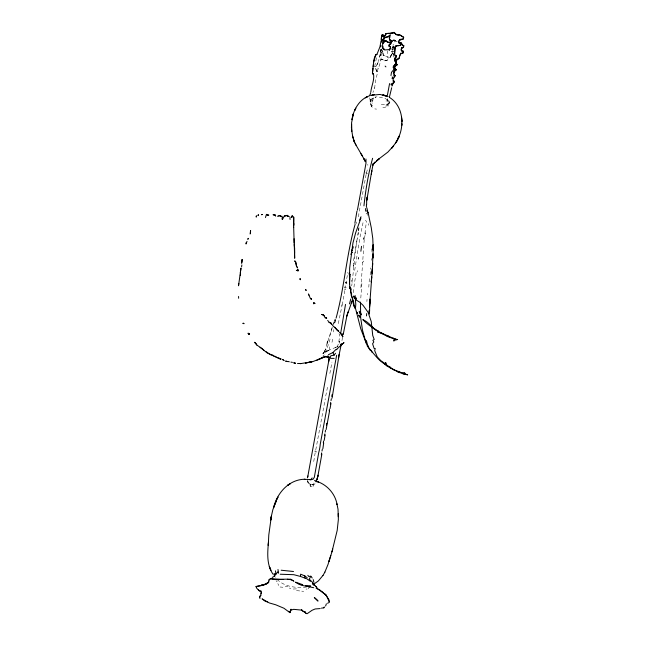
<?xml version="1.0" encoding="UTF-8"?>
<svg xmlns="http://www.w3.org/2000/svg" width="646" height="646" viewBox="0 0 646 646"><rect width="100%" height="100%" fill="white"/><g stroke="black" fill="none" stroke-linecap="round" stroke-linejoin="round"><path stroke-width="0.48" stroke-dasharray="3.23 2.42" d="M384.984 55.257L383.175 55.629L382.707 50.243M373.226 97.804L372.669 101.551L371.87 101.6L372.128 103.449M369.383 278.668L368.793 287.204M382.674 53.965L382.812 48.789M395.933 41.594L395.562 40.617L394.561 40.617L397.411 41.82M307.31 480.293L307.867 482.368L309.797 484.08L310.322 486.373L313.52 486.293L313.94 482.966M358.659 216.814L358.91 213.051M367.542 294.81L367.582 293.357M357.173 238.778C354.46 254.443 353.774 270.117 351.723 285.879M308.562 481.52L308.497 483.135L310.411 484.274L313.56 484.775L315.167 483.725L316.136 481.916M329.331 349.397L329.428 346.862M310.322 486.373L310.411 484.274L309.797 484.08L313.084 484.492L309.676 484.734M376.408 71.068L375.827 68.516L374.68 68.016L375.899 68.823L376.408 71.068L377.321 71.69L377.377 73.418L375.399 81.138L374.777 87.137L372.944 92.564M370.198 274.873L370.538 267.88M337.155 347.185L338.585 343.365L339.723 335.573L339.853 334.563L338.924 333.732M393.002 40.884L393.252 39.939L392.663 40.674L392.703 42.273C391.977 39.454 395.909 39.035 394.125 42.079L394.399 39.85L394.399 40.771M358.683 230.711L359.055 226.48M361.881 283.521L360.662 299.905M366.88 301.52L367.041 299.316M379.678 57.244L381.197 49.564M371.87 101.6L372.185 97.021M380.841 49.112L381.083 54.086L380.72 55.37L379.67 55.742L378.879 59.925M380.882 49.403L380.655 51.914L381.245 52.576M358.643 230.654L358.829 228.547L357.222 239.093M388.052 106.194L388.189 104.741M393.543 54.014L393.139 57.018M354.686 270.416L357.981 249.437A44.937 10.449 88.6 0 1 359.071 243.364L359.41 241.168A46.52 33.899 -14.3 0 1 360.484 235.168L363.189 221.933L364.384 222.046M329.864 373.436L331.987 362.107M364.223 239.432L360.743 290.135M393.059 45.551L393.228 44.162M364.352 238.608L365.087 235.031M357.941 235.112L358.288 232.915M381.124 52.06L379.67 55.742M342.509 337.438L341.831 341.322M383.175 55.629L383.643 52.964M338.294 323.614L341.879 306.317L341.564 304.928L343.171 305.501L341.564 304.928M342.291 304.912L344.641 291.814L344.455 289.174L345.15 288.205L344.689 287.066L345.4 286.84L346.006 283.497L346.902 283.085L346.127 282.019L347.895 272.354M315.183 452.733L313.544 462.657M315.571 450.956L314.667 451.158L316.645 452.006L315.571 450.956L325.301 398.695M359.402 211.161L359.765 209.175A45.349 32.155 -14.2 0 1 360.807 203.474L366.201 174.016L365.741 172.902L366.573 172.765L367.719 167.774M325.737 395.982L327.748 385.912M356.035 223.904L356.39 221.982M376.505 57.76L374.825 65.634M364.95 233.618L366.387 221.481L365.491 220.213M382.852 107.293L385.355 107.212L386.793 106.194L388.044 103.748L387.802 104.854L388.125 102.924L387.358 99.605L387.802 97.384M329.565 336.849L332.254 327.651M326.779 344.286L328.039 339.877L327.062 342.881L327.247 342.081M357.133 272.006L357.424 270.65M333.255 331.971L333.796 329.621M390.612 55.273L390.354 57.397L388.343 58.164L386.954 60.619L383.571 60.869L382.933 59.505L380.882 59.763L380.131 61.225M385.775 56.783L387.915 56.743L386.954 60.619L383.571 60.869M331.979 342.332L333.158 337.414M378.467 61.394L378.895 59.836M332.294 327.078L325.213 350.092L323.751 352.7L325.649 349.09M371.66 106.808L370.271 102.561L370.465 100.203L370.085 101.228L371.45 98.854L370.529 99.67L370.206 103.134L371.66 106.808L373.501 107.47M356.947 240.885L353.402 261.63L353.491 263.673L354.25 263.988M330.066 339.085L325.398 353.782L322.895 356.221M390.354 57.397L391.274 54.918L392.8 53.287L391.274 54.918M339.53 341.185L339.118 342.558L339.562 341.29L338.859 341.282M377.321 71.69L377.062 71.189C380.421 64.366 381.81 56.557 381.875 48.918L381.083 50.921M388.044 103.748L387.6 104.612L385.953 105.136L389.538 102.997L389.683 100.235M390.83 56.452L392.138 53.675L391.694 52.237M386.793 106.194L387.6 104.612M308.182 588.772L309.458 586.875L308.182 588.772L306.034 589.152M376.287 66.142L378.338 61.402L377.337 64.422L376.23 65.94L374.607 66.675L376.23 65.94M324.599 351.505L322.911 353.62L325.035 351.917L322.919 353.322L329.5 350.116L325.245 351.682L336.025 347.298M362.632 262.438L363.771 261.057M391.783 42.055L392.663 40.674M389.538 102.997L387.107 104.838L381.083 104.563M366.201 174.016L367.356 173.346L365.741 172.902M346.006 283.497L345.497 282.383L346.127 282.019M338.205 346.175L334.458 348.024M370.529 99.67L375.827 97.029L374.971 97.28L377.353 96.706L385.258 98.418L387.721 100.356L388.714 102.003L387.358 99.605M374.074 88.26L374.841 87.913M392.138 53.675L393.277 53.295M388.504 102.536L389.909 102.133M385.977 101.026L388.464 100.55M285.217 586.794L287.858 586.293M385.282 60.603L386.922 60.328M306.584 587.02C295.707 588.458 282.528 586.56 275.39 577.476M393.043 40.165L394.577 40.044M296.441 588.861L292.743 589.063L289.279 588.046M380.946 59.884L382.933 59.505M390.547 49.048L392.437 49.031M280.057 587.012L282.891 587.238M301.747 591.155L303.701 591.365M296.498 590.597L299.792 590.953M374.801 108.899L376.529 109.117M395.941 41.344L397.258 41.732M344.689 287.066L346.24 287.535M376.384 70.963L377.062 71.189M344.455 289.174L345.836 289.779M394.714 40.432L395.562 40.617M345.497 282.383L346.902 283.085M366.072 213.188L367.081 213.818L367.34 215.336M377.749 68.096L378.403 68.605M372.556 105.839L370.731 104.071L369.698 97.619M276.117 580.786L277.166 581.828M371.838 100.3L372.669 101.551M392.397 52.189L393.729 54.635M380.397 54.748L380.72 55.37M277.845 583.613L278.765 585.502M312.85 484.815L313.52 486.293M393.834 54.692L394.415 56.057M339.861 342.978L340.046 343.502M351.44 280.033L352.135 282.407M387.915 56.743L388.343 58.164M368.163 223.629L368.608 225.268M307.593 480.931L307.867 482.368M371.797 248.871L372.064 252.481M367.744 164.318L367.881 165.319M356.059 272.701L355.744 275.947A208.876 154.733 -4.9 0 0 353.814 288.592L353.459 295.4M387.253 50.905L387.527 53.699M371.345 258.602L371.353 260.306M392.51 49.839L392.098 48.507L392.526 49.903M353.507 266.467L353.209 264.699L353.507 266.467"/><path stroke-width="0.97" d="M349.236 273.775L350.011 274.405L349.526 283.804L349.656 268.009L352.926 243.098L355.607 232.964L360.904 218.162M293.672 227.19L294.156 242.993M294.164 244.576L294.649 248.242M294.083 238.737L294.681 258.247L294.6 253.289M294.729 253.167L294.616 248.379M366.403 207.14L366.444 204.701M350.802 290.078L350.778 292.904L350.576 287.761L349.785 287.115L349.623 283.303M351.602 293.518L351.561 296.635L352.813 298.92L346.894 315.902L343.236 334.353M389.045 46.027L390.345 46.407L390.555 47.344L389.045 46.027L389.336 44.227L390.741 43.532L391.137 41.812L391.137 40.399L389.926 40.084L389.417 38.922L389.829 36.459L389.417 38.922M394.69 67.152L394.706 66.037M369.512 312.341L369.94 299.09L369.73 303.265M403.734 45.608L402.401 45.22L401.715 43.758L402.353 45.01L403.734 45.608L403.508 47.433L402.038 48.07L401.352 49.597L401.529 51.026L403.233 51.292L403.306 52.383L402.878 53.15L400.859 53.723L399.777 55.298L399.325 58.172L397.096 59.674L396.151 61.176L396.216 64.229L397.161 64.753L395.594 62.396L396.095 60.781L397.015 59.174L398.703 58.834L400.73 53.287L402.878 53.15M350.923 292.372L351.295 295.747L352.046 296.667L354.864 308.295L355.494 308.215L355.801 304.185L355.276 298.484L353.79 297.128L355.227 295.618L355.203 297.653L356.56 298.121L356.237 300.043L359.701 302.175L363.052 305.308L368.131 312.398L371.256 321.571L372.734 335.524L374.212 339.473L372.895 340.289L373.824 341.936L372.58 343.737L374.123 348.485L375.237 348.469L374.672 350.568L377.232 356.867L380.817 360.654L385.646 364.029L385.638 362.479L387.358 366.258L394.44 369.988L407.65 374.898L398.929 372.411L389.312 367.348M381.148 39.786L381.681 36.047L382.69 34.48L382.739 36.588M394.779 68.088L394.859 64.665M381.285 38.259L382.198 34.626M260.814 593.359L261.533 592.067L260.5 595.798L259.49 596.694L259.975 598.559M366.67 200.946L366.637 204.645M381.398 40.052L381.625 38.219M372.112 272.483L372.371 268.599L369.544 307.068L369.867 301.48M360.492 302.102L360.654 317.477L362.422 329.872L366.112 343.228L369.892 349.438C374.874 354.719 379.477 361.849 386.453 364.885L384.41 363.997L387.358 366.258M369.464 314.013L369.569 310.023M310.435 581.368L306.923 578.848L300.511 576.458L300.6 574.173L304.847 575.925L307.173 577.694M390.095 33.39L394.044 32.373L396.216 34.408L399.817 34.932L403.629 37.274L403.395 38.889L399.931 39.406L398.671 41.215L399.026 42.854C403.435 44.356 398.937 46.464 396.281 45.535L395.102 47.336L394.569 53.489L394.972 55.104L396.248 55.734L394.528 60.74L395.069 60.667L395.812 62.928L393.979 66.845L394.423 70.277L393.374 73.176L393.721 71.924M372.056 273.928L372.694 263.463L372.379 267.056M336.647 355.268L320.255 444.206A56.832 46.197 -29.4 0 1 318.744 452.531L314.319 477.346L313.019 479.308L309.991 479.703M363.948 205.88C365.668 189.892 368.26 173.726 372.621 158.294M403.71 45.511L403.508 47.433M256.325 215.909L256.236 217.096L256.373 216.014M269.011 580.068L270.246 578.937L269.043 579.68L268.607 582.611L266.314 584.024L263.366 585.236L256.034 586.528L256.817 588.409L259.401 590.937L260.774 591.211L261.517 592.737M242.193 259.547L241.669 263.237L242.226 259.417L241.943 260.782M366.508 315.918L366.694 313.544M394.625 53.893L395.102 47.336L396.281 45.535M293.68 227.432L293.744 217.048M351.254 289.319L349.583 288.52L349.752 286.412M293.68 223.145L293.728 217.411L292.8 217.048C292.832 215.328 291.136 216.305 291.128 217.444M373.533 63.017L372.411 73.289L373.404 73.507C374.785 79.902 371.385 85.926 370.812 92.023M293.857 225.284L294.003 223.661M390.345 46.407L390.434 47.998L389.635 49.572L384.556 49.968L383.999 48.838L382.513 48.345L382.707 42.378L384.701 37.856L388.278 36.798L390.37 34.876L388.23 36.588L384.322 37.355L383.013 39.794L382.093 39.947L381.754 42.24M332.076 398.146L338.803 356.834M393.188 82.979L393.519 80.411C395.958 82.171 391.508 83.778 391.985 86.096M389.07 46.132L389.352 44.332L390.685 44.049L390.741 43.532M358.385 258.957L358.522 257.592M371.337 174.283L371.789 170.722L366.758 200.656L367.227 197.022L367.025 198.976M250.462 233.319L250.583 230.533L250.107 234.014M372.395 266.846L373.226 249.897L372.79 238.527L371.28 227.707L368.446 214.27L366.952 210.669L368.075 213.067L366.88 207.859M238.818 283.449L238.527 285.774L240.99 268.082L240.328 272.628M373.154 66.57C373.961 62.347 373.291 56.226 377.224 53.683L379.969 46.746L381.035 40.916M373.759 61.669L375.859 54.587L377.167 54.53M274.72 576.434L275.212 573.462M323.686 442.954L322.895 448.647M389.578 83.592L387.325 95.592M361.526 246.344L360.872 251.254M403.629 37.274L403.411 38.994L400.027 40.012L398.679 41.401L399.091 43.169L400.835 43.726L400.577 45.252L400.843 44.663M405.389 374.486L402.878 373.889M369.641 95.769L370.659 92.854M363.536 239.173L363.698 237.962M241.588 266.846L241.854 264.933M393.947 67.402L394.125 66.126L395.11 69.413M393.519 80.411L393.382 81.388C391.419 78.449 397.007 76.325 394.27 74.589L394.133 76.777M240.312 275.559L240.57 273.831M390.959 75.542L391.492 72.304L394.092 69.259L394.278 68.193L393.123 67.539L393.414 66.142L394.367 65.674M394.528 60.74L394.593 58.237L395.812 57.946L396.208 56.67M394.383 65.585L395.95 63.55L395.069 60.667L395.602 57.502M325.116 434.944L324.195 440.419M319.528 589.741L326.238 595.249L317.42 588.546M354.379 298.363L354.743 297.055M373.404 73.507L373.226 74.565L372.435 73.394L373.008 68.25M391.702 87.727L389.401 97.102M396.127 69.825L394.835 68.363L394.989 70.616L393.995 74.088L394.367 75.445L395.4 75.776L394.068 75.743M392.162 76.906L393.034 78.118L391.96 78.271M371.523 172.409L373.21 163.559L372.807 165.255L375.003 162.089L373.299 164.036L379.242 158.811L376.4 160.83L387.858 152.101L393.648 145.77L391.549 148.346L392.606 147.078M323.299 442.825L323.614 441.073M324.575 435.695L324.898 433.862M325.221 432.085L325.527 430.357M326.472 425.06L326.803 423.251M321.337 454.76L321.676 452.886M321.999 451.061L322.314 449.293M329.177 410.913L329.476 409.233M330.397 404.081L330.712 402.321M331.027 400.568L331.333 398.816M331.778 396.345L332.084 394.609M342.679 335.056L342.961 333.465M326.133 429.55L329.557 410.985M321.878 454.025L317.8 476.57L316.136 481.916M330.049 408.563L330.97 403.411M340.668 333.328L345.513 304.419M288.73 611.221L290.224 612.465L291.015 609.178L289.828 612.626L283.949 608.249L275.689 604.769L269.342 602.96L262.058 598.858L265.458 601.434L267.638 601.902M339.118 354.452L338.48 357.981L341.209 344.52M307.666 477.281L328.717 361.114L330.897 355.728L334.168 355.122L335.54 353.273M356.972 211.064L354.856 223.274M357.432 210.103L366.007 163.147L365.967 159.053M330.687 322.935L329.064 322.451L330.687 322.935L331.503 324.429M380.777 46.924L381.035 45.567M326.472 318.034L324.841 317.59L326.723 318.244L326.496 317.889M323.347 315.022L321.676 314.465L323.347 315.022L324.728 316.621L323.404 314.739M375.673 55.346L375.835 54.482M259.53 596.508L259.716 597.356L259.53 596.508L260.984 595.265M260.774 591.211L260.887 590.654M346.716 316.403L347.911 312.05L348.638 312.075M359.499 220.439L361.009 216.757M265.474 217.557L266.402 214.504L266.919 214.375L266.402 214.504M332.771 549.06L331.947 551.886L337.18 530.463L338.351 519.642L338.229 513.635M258.295 214.714L258.045 215.675L258.335 214.827M350.77 299.009L349.478 303.903M307.407 477.854L307.908 475.973M390.685 44.049L391.21 42.127M336.106 318.09C344.496 287.333 346.369 255.073 355.098 224.364M332.109 551.329L327.958 564.62L324.801 572.283M393.899 66.853L394.125 66.126M326.375 603.8L325.624 606.013M352.74 248.605L353.338 246.756M392.413 85.014L392.962 83.366M333.457 324.155L334.16 322.079M329.395 559.702L330.825 555.592M334.733 322.596L335.508 320.456M291.338 217.322L291.758 216.2L292.501 216.176L291.919 216.192M403.346 47.15L401.796 47.562L401.166 49.217L401.271 50.606L403.233 51.292M378.992 332.125C372.871 328.854 369.213 322.104 362.81 319.617C367.316 324.405 372.904 327.998 378.645 331.301L377.797 331.172L377.442 332.076L383.135 333.756L396.676 339.836L387.931 336.671L380.874 333.078M402.7 52.948L403.056 51.099M383.966 42.402C383.813 40.318 387.132 40.553 387.471 42.248L389.998 42.394L387.317 42.151L386.865 41.207L384.443 41.215L385.476 41.053M334.685 320.707L335.258 319.31M290.014 612.642L290.345 611.819M392.397 147.336L396.434 141.781L399.042 136.354L397.912 138.858C404.848 125.486 403.193 105.92 389.538 97.449M397.661 139.649L399.042 136.354M397.912 138.858L399.107 136.29M383.191 43.597L384.435 41.029M327.788 603.574L328.321 602.46M386.187 33.503L384.483 36.305L383.223 36.911L384.717 35.918L386.187 33.503L392.259 33.099M394.189 82.082L394.367 81.323M390.434 47.998L389.263 50.218L389.635 49.572M288.124 216.039L287.317 215.32L284.369 215.99L282.488 219.357L282.1 216.281L280.76 216.426L280.404 215.578L277.4 216.24M313.205 584.573L318.397 580.907L322.984 575.416M312.228 578.025L310.879 576.232L309.232 579.155L312.293 582.062L313.31 585.001M351.158 302.942L352.441 300.705L353.225 300.689M322.887 575.586L324.898 572.122M385.775 34.359L386.211 33.608L389.239 33.374M246.998 241.354L246.045 244.002L245.989 242.799M321.409 608.12L323.824 607.854L324.405 606.965M395.11 47.521L396.224 45.866L400.73 45.349M394.819 66.829L396.071 65.125L397.161 64.753L396.264 63.994M393.123 78.344L393.034 78.118M351.23 254.597L351.23 253.45M305.267 612.481L303.111 611.399L301.399 609.606L302.909 611.124L304.904 611.738L306.075 613.45L307.149 613.7L312.091 610.268L315.143 608.976L320.238 608.564M310.831 479.631L312.147 477.927M394.892 66.643L397.161 64.753M283.651 579.454L270.577 578.663C277.99 581.36 286.889 577.039 293.526 580.794M393.196 46.512L392.429 47.416L394.238 47.166L393.584 46.48M351.254 253.329L352.03 252.457L351.4 251.972M393.527 32.413L392.736 33.293L394.044 32.373L396.281 34.722L399.817 34.932L403.653 37.371M342.235 343.866L340.442 345.473L344.003 342.622L336.243 349.688M350.011 274.405L349.3 275.156L349.333 272.919L349.777 276.561M340.539 345.101L341.758 343.817M351.069 254.581L351.634 254.072M391.565 51.745L392.639 51.026L393.309 51.632M328.402 354.719L332.884 352.555L335.702 349.712L336.841 349.429M266.314 584.024L267.945 582.668M393.002 49.241L393.656 48.708M267.073 583.128L268.752 581.852M396.232 69.711L394.989 70.616L396.273 69.728L394.908 69.679M371.725 351.254L371.385 351.497L372.387 352.409M351.44 252.877L352.03 252.457M272.192 577.484L273.718 576.563M294.947 363.205L293.995 362.664L295.448 363.222L293.688 362.963M323.678 356.915L316.911 360.226M324.68 356.858L318.107 359.725M264.9 584.041L266.653 583.281M369.036 95.963C360.743 98.886 355.26 106.897 352.966 115.085L353.322 113.858L351.602 122.692L351.852 131.437M402.345 373.291L404.622 372.508L404.808 373.929M351.739 250.68L352.393 250.462L351.804 249.744M248.645 333.95L249.598 333.837L248.645 333.95L248.129 333.239L249.057 334.224M290.845 610.107L293.704 609.34L301.448 610.099M280.299 358.958L281.091 358.877L277.546 357.577M284.248 216.111L287.486 215.546L287.882 216.281L289.311 216.499M370.634 95.342L380.074 94.445L388.189 96.714M395.812 57.946L394.593 58.237L394.892 58.956M372.605 95.051L371.951 95.196L374.317 94.655M389.829 42.2L391.315 41.861M278.676 215.966L280.404 215.578L280.994 216.192M382.109 34.924L382.852 34.755L383.522 36.047L382.69 34.48M393.374 82.018L394.1 81.856M260.669 585.607L256.034 586.528L256.252 586.939M349.583 288.52L350.915 288.237M287.365 579.309L288.164 579.147M350.576 287.761L349.906 287.89L349.785 287.115M305.372 585.769L310.734 586.108C305.429 586.778 299.801 585.203 295.416 582.183M305.017 479.235C289.02 479.34 277.134 492.882 273.581 507.627L276.456 500.424L272.854 509.646L271.134 517.196L270.722 520.135L271.368 516.307L268.793 534.961L268.26 545.482L268.502 541.889C267.509 552.653 266.467 564.733 272.943 574.116M383.385 49.419L384.209 49.33M310.879 576.232L308.699 576.466L307.851 575.303M300.156 363.69L312.551 361.72L324.098 357.165L327.546 356.875M267.097 215.215L268.817 215.078L267.323 214.981M371.143 350.261L370.271 350.318L367.146 345.691L368.042 346.474M301.084 363.545L297.499 363.504M280.202 574.229L293.825 574.698L300.511 576.458M304.274 479.259L311.324 479.744M275.341 215.191L273.032 214.738L275.139 215.086L275.64 215.925L275.139 215.086M325.907 356.439L325.124 356.43L329.775 357.456L327.837 355.825M330.8 358.36L334.176 358.385M293.518 571.5L281.163 570.224M390.838 84.691L391.791 84.739L391.234 83.423M263.366 585.236L261.299 585.042L264.271 584.606M397.048 34.803L398.574 34.981M398.719 42.693L401.594 43.032L398.655 42.507M273.266 355.34L270.585 354.759L266.233 351.763M307.197 586.374L313.706 587.715M385.63 41.142L387.002 41.384M290.926 362.107L292.46 362.382M285.734 361.203L287.696 361.607L285.766 361.066M397.629 371.773L399.817 372.225M287.632 361.429L289.335 361.8M298.024 270.714L296.336 270.335L298.064 270.827L297.733 269.148L298.064 270.827M386.413 335.678L388.706 336.211L389.288 336.905M352.199 301.698L353.846 302.094M389.958 40.109L391.21 40.714L389.958 40.109L389.288 37.985M289.804 579.05L291.168 579.397M395.077 55.709L396.248 55.734M314.481 480.535L318.454 482.053L315.967 480.931M273.993 355.946L267.347 353.039L259.991 347.249M377.797 331.172L383.135 333.756M283.352 359.814L282.197 359.402L284.264 360.638M298.953 583.362L302.716 584.687L299.453 584.525L298.953 583.362L295.925 582.256M392.461 369.262L394.44 369.988M327.361 356.867L328.556 357.327L328.782 361.477M375.625 329.945L373.057 328.184M317.412 481.585C327.441 485.073 335.25 493.964 337.067 504.478L336.921 503.864L338.019 509.201L338.278 516.719M273.096 355.793L280.445 359.176M319.504 589.935L316.136 588.288M386.938 365.483L389.909 366.783L391.153 368.163M256.858 345.061L255.162 342.622L256.858 345.061L262.357 348.783M274.913 356.204L276.763 357.327M291.088 579.502L293.954 581.311M382.093 39.947L383.199 40.633L383.013 39.794M294.616 261.226L295.666 261.905L296.514 266.322L297.54 267.597L296.603 266.548L295.666 261.905L294.851 260.742M334.717 327.142L337.478 330.736L338.851 331.285L333.247 326.157L330.72 322.798M353.766 303.45L353.176 303.039L354.186 306.584L354.307 305.954L355.494 308.215M317.057 587.674L312.486 583.152M315.458 586.213L316.419 587.085M353.507 296.239L354.565 297.281M327.643 320.497L329 321.845M262.865 349.284L263.875 350.293M313.673 584.468L314.715 585.51L312.381 583.08M254.379 342.251L255.824 343.704M385.137 66.094L385.912 66.885M394.343 59.908L395.069 60.667M326.488 595.62L329.436 602.242L328.854 599.512L325.229 594.142M248.129 333.239L248.855 334.055M365.822 342.049L360.783 328.846L354.953 306.309M275.035 574.932L274.033 573.737L274.429 576.329M393.414 66.142L393.979 66.845M384.322 37.355L384.701 37.856M258.343 589.532L259.401 590.937M287.486 215.546L287.882 216.281M306.075 613.45L304.904 611.738M393.301 338.06L393.584 338.48M360.848 153.578L362.204 155.751L355.042 143.444M365.24 161.12L363.755 158.569L365.571 161.67L361.695 154.927M364.699 160.232L365.571 161.67M292.46 216.063L292.88 216.806M356.059 145.253L353.701 139.98L354.234 141.337M309.046 295.182L308.4 293.97L310.637 299.025M332.884 352.555L334.168 355.122M401.796 47.562L402.038 48.07M343.01 336.558L339.796 332.302L342.114 335.339L342.598 336.978M354.25 141.377L352.789 137.017L351.602 129.555M313.221 579.591L313.924 582.474M394.278 68.193L394.512 68.791M322.685 592.075L322.863 592.56M395.594 62.396L396.216 64.229M353.233 137.905L353.491 138.664L352.692 136.153M353.701 139.98L354.46 142.37M400.73 53.287L400.859 53.723M238.64 298.274L238.568 296.466M399.931 39.406L400.027 40.012M277.982 569.489L278.555 573.115L277.627 571.888L276.036 574.447L275.462 570.83M397.015 59.174L397.096 59.674M389.215 36.087L389.401 37.605M366.395 340.466L367.913 346.571L367.849 345.683M394.27 74.589L394.367 75.445M289.876 217.605L290.078 219.454M369.415 313.496L369.149 310.613L369.286 312.333M382.989 46.577L383.102 47.99M304.847 575.925L304.993 578.033M365.571 208.569L365.652 211.137M323.791 607.313L323.824 607.854M365.353 233.028L365.394 233.989M282.205 218.114L282.213 219.583M372.992 254.015L372.992 257.883L372.992 254.015M373.113 244.955L373.073 250.172L373.113 244.955M401.836 120.261L401.804 121.876L401.505 116.861L401.788 120.253M371.515 278.919L371.272 282.027L371.676 276.884L371.515 278.919M351.489 126.115L351.44 127.94L351.545 124.315L351.464 126.043M401.812 123.871L401.675 125.599L401.812 123.871M352.482 116.991L352.03 119.704L352.837 115.263L352.482 116.991M317.985 475.27L317.105 479.485L317.985 475.27M314.82 303.321L313.673 303.701L314.82 303.321L313.601 302.845L314.82 303.321M329.67 559.024L329.04 561.398L329.67 559.024M248.282 238.382L247.894 239.181L248.282 238.382M355.106 109.57L354.694 110.458L355.817 108.148L355.106 109.57M395.562 339.271L394.924 340.636L393.414 340.886L394.536 339.029L397.645 339.61L395.562 339.271M277.142 498.591L276.375 500.23L278.014 497.024L277.142 498.591M397.274 140.327L395.457 143.194L397.274 140.327M261.695 214.69L262.47 214.44L261.695 214.69M288.205 484.936L287.85 485.203L290.474 483.547L288.205 484.936M366.355 97.271L365.281 97.812L367.558 96.658L366.355 97.271M309.918 362.22L305.364 363.012L311.832 361.736L309.918 362.22M243.615 323.388L242.977 323.396L244.107 323.678L243.009 323.258L243.615 323.388M357.618 312.987L356.842 312.922L356.657 312.171L357.618 312.987M383.797 95.132L382.755 94.881L386.631 96.012L383.797 95.132M360.436 317.323L359.337 316.887L358.627 315.087L360.436 317.323M361.259 314.723L359.757 313.568L359.208 311.267L360.993 313.294L361.259 314.723M316.637 599.585L314.303 597.502L318.034 601.079L316.637 599.585M311.566 299.171L311.299 298.702L311.566 299.171M270.852 570.265L269.342 566.558L270.852 570.265M306.059 290.425L305.671 289.432L306.059 290.425M300.188 279.104L299.994 278.604L300.277 279.758L300.188 279.104"/></g></svg>
